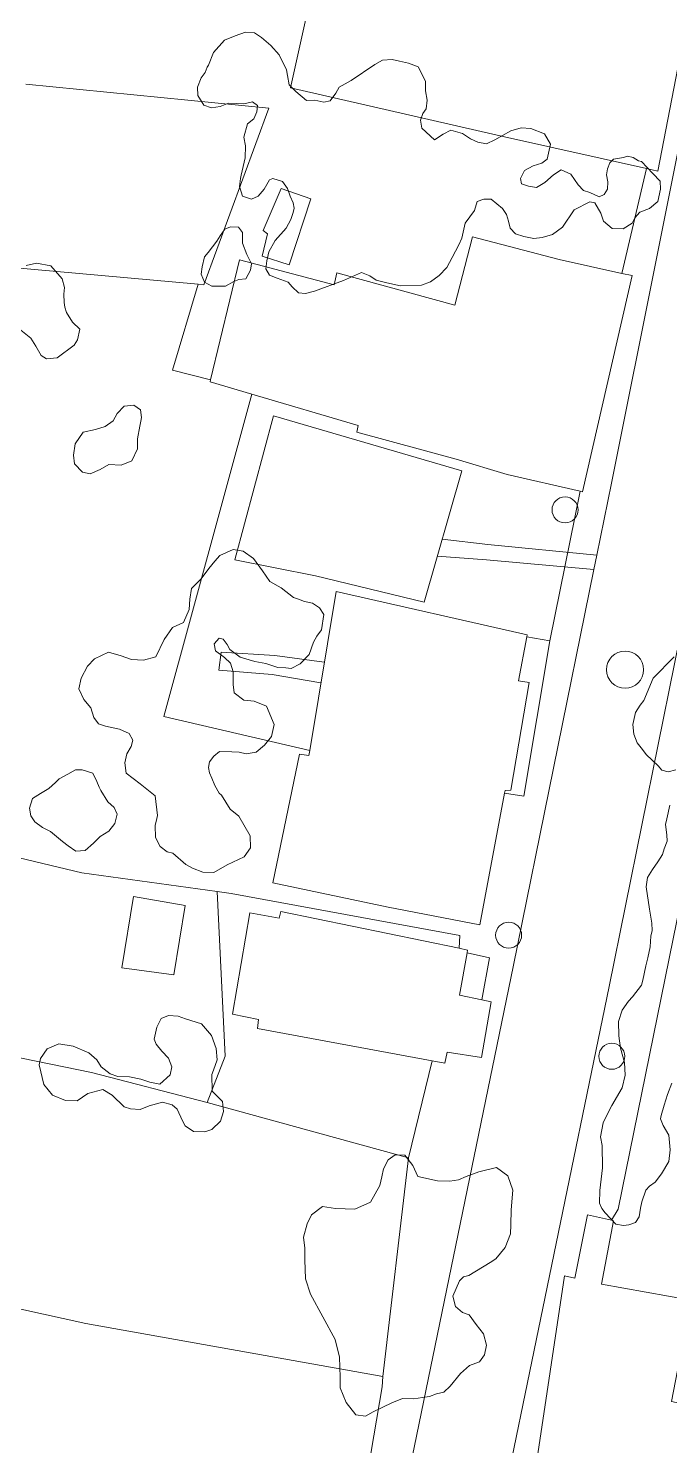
# Model space of a CAD drawing. Header units: metres. Extents: x 4652992 to 4879070, y 2074171 to 2309877.
# Drawn here: x 4654448.3 to 4654486.3, y 2307227.8 to 2307311.9 of the extents above; entities that cross this region are included whole.
import ezdxf

# ---------------------------------------------------------------- set-up
doc = ezdxf.new("R2010")
doc.units = ezdxf.units.M
doc.header["$MEASUREMENT"] = 0
doc.linetypes.add('DGN Style 2', pattern=[66.27138, 39.762828, -26.508552])
doc.layers.get('0').update_dxf_attribs({"color": 4, "lineweight": 0})
for name, color, linetype, lineweight in [('Level 18', 5, 'Continuous', 0), ('Level 30', 5, 'Continuous', 0), ('Level 31', 38, 'Continuous', 0), ('Level 35', 4, 'Continuous', 0), ('Level 36', 1, 'Continuous', 0), ('Level 37', 3, 'Continuous', 0), ('Level 38', 3, 'Continuous', 0), ('Level 40', 1, 'Continuous', 0), ('Level 45', 9, 'Continuous', 0), ('Level 54', 30, 'DGN Style 2', 0), ('Level 61', 4, 'Continuous', 0)]:
    doc.layers.add(name, color=color, linetype=linetype, lineweight=lineweight)

# ---------------------------------------------------------------- blocks, each defined once
blk = doc.blocks.new('POSTE')
at = {"color": 0, "linetype": 'ByBlock', "lineweight": -2}
blk.add_circle((0, 0), 0.770001, dxfattribs=at)
blk = doc.blocks.new('AL')
at = {"color": 0, "linetype": 'ByBlock', "lineweight": -2, "ltscale": 10}
blk.add_circle((0, 0), 1.100002, dxfattribs=at)

msp = doc.modelspace()

# ---------------------------------------------------------------- linework, layer by layer
at = {"layer": 'Level 18', "color": 30}
for points in [[(4654447.181106, 2307106.234023, 1388.358107), (4654453.035022, 2307135.138085, 1386.264698), (4654457.418745, 2307156.240501, 1384.820176), (4654461.339118, 2307177.916714, 1383.519385), (4654466.528999, 2307204.416959, 1381.84234), (4654469.969536, 2307221.892487, 1380.746592), (4654477.03413, 2307256.23189, 1378.603132), (4654481.809552, 2307279.778996, 1377.057192), (4654481.983504, 2307280.636733, 1377.007993), (4654482.848666, 2307284.90276, 1376.819391), (4654488.335814, 2307312.239203, 1375.507242), (4654494.962577, 2307345.276137, 1374.230556), (4654497.914775, 2307359.293294, 1373.709576), (4654498.329158, 2307363.243513, 1373.50258), (4654498.468793, 2307371.045924, 1373.185825), (4654497.785152, 2307378.537099, 1372.926774), (4654497.402146, 2307380.829484, 1372.757568), (4654496.202634, 2307385.720767, 1372.483444), (4654495.114976, 2307388.697124, 1372.310823), (4654492.454009, 2307393.885061, 1371.968931), (4654491.474355, 2307395.807038, 1371.801524), (4654489.152291, 2307398.677326, 1371.590376), (4654488.391191, 2307399.455232, 1371.548028)], [(4654471.960984, 2307201.975223, 1381.832895), (4654472.220317, 2307203.299411, 1381.763837), (4654474.725126, 2307216.022098, 1380.947645), (4654474.989994, 2307217.367439, 1380.887364), (4654475.65553, 2307220.747901, 1380.679424), (4654482.716795, 2307255.071119, 1378.574732), (4654488.5341, 2307283.755641, 1376.928358), (4654489.391335, 2307288.026303, 1376.677474), (4654489.579708, 2307288.964759, 1376.595874), (4654492.333682, 2307302.684792, 1375.7893)]]:
    msp.add_polyline3d(points, dxfattribs=at)
at = {"layer": 'Level 30', "color": 1}
for points in [[(4654492.224698, 2307337.622539, 1378.151384), (4654485.610693, 2307303.395387, 1378.151384), (4654484.923021, 2307303.549317, 1378.242186), (4654476.52267, 2307305.42967, 1379.351384), (4654463.849735, 2307308.339273, 1378.251384), (4654465.688277, 2307316.724082, 1378.251384), (4654477.992319, 2307314.060441, 1379.751384), (4654480.851965, 2307327.937311, 1379.751384), (4654469.856422, 2307330.097729, 1377.851384), (4654470.380422, 2307332.753166, 1377.851384), (4654481.389526, 2307330.651614, 1379.751384), (4654483.248119, 2307339.43148, 1379.751384), (4654492.143846, 2307337.638832, 1378.165795), (4654492.224698, 2307337.622539, 1378.151384)], [(4654448.152842, 2307308.557505, 1377.8514), (4654462.563997, 2307307.140674, 1378.5514), (4654458.699996, 2307296.669225, 1377.5514), (4654458.367698, 2307296.698856, 1377.5514), (4654447.127417, 2307297.701135, 1377.5514)], [(4654484.075749, 2307297.205475, 1379.2514), (4654481.148876, 2307284.393742, 1379.2514), (4654481.00119, 2307284.427699, 1379.300946), (4654476.677686, 2307285.421773, 1380.7514), (4654473.651878, 2307286.326389, 1378.7514), (4654467.765113, 2307287.930497, 1378.7514), (4654467.852018, 2307288.319409, 1378.9514), (4654461.559655, 2307290.177385, 1377.517771), (4654459.073788, 2307290.911399, 1376.9514), (4654459.101748, 2307291.027515, 1376.9514), (4654460.815137, 2307298.143038, 1376.9514), (4654466.437359, 2307296.657271, 1378.0514), (4654466.590566, 2307297.375744, 1378.7514), (4654473.570375, 2307295.462615, 1378.7514), (4654474.629213, 2307299.498275, 1378.7514), (4654479.757563, 2307298.163666, 1380.5514), (4654483.464592, 2307297.341089, 1379.435391), (4654484.075749, 2307297.205475, 1379.2514)], [(4654473.994983, 2307285.643396, 1378.651384), (4654471.751561, 2307277.852524, 1378.651384), (4654465.322136, 2307279.404347, 1379.451384), (4654460.541063, 2307280.363653, 1378.951384), (4654462.824214, 2307288.89737, 1378.951384), (4654473.994983, 2307285.643396, 1378.651384)], [(4654477.979674, 2307273.078958, 1380.151384), (4654476.899608, 2307266.706739, 1380.151384), (4654476.551572, 2307266.690741, 1380.151384), (4654476.521332, 2307266.530055, 1380.151384), (4654475.051675, 2307258.720747, 1380.151384), (4654469.625441, 2307259.767094, 1381.251384), (4654462.801577, 2307261.205375, 1380.051384), (4654464.383606, 2307268.845697, 1380.051384), (4654464.927047, 2307268.755224, 1380.351384), (4654464.976631, 2307269.05475, 1380.351384), (4654466.538073, 2307278.486984, 1380.351384), (4654477.862142, 2307275.915119, 1380.351384), (4654477.840716, 2307275.801884, 1380.351384), (4654477.344434, 2307273.179083, 1380.351384), (4654477.979674, 2307273.078958, 1380.151384)], [(4654463.268226, 2307259.514838, 1384.1514), (4654473.823674, 2307257.327766, 1384.1514), (4654474.328987, 2307257.223066, 1384.1514), (4654474.300542, 2307257.062246, 1384.157426), (4654473.856995, 2307254.554499, 1384.2514), (4654475.168968, 2307254.267216, 1382.077353), (4654475.727754, 2307254.144859, 1381.1514), (4654475.150342, 2307250.86282, 1381.1514), (4654473.126432, 2307251.173044, 1383.9514), (4654472.980388, 2307250.51976, 1383.9514), (4654472.234068, 2307250.657565, 1383.9514), (4654461.893654, 2307252.566884, 1383.9514), (4654461.952205, 2307253.115691, 1380.7514), (4654460.395765, 2307253.433055, 1380.7514), (4654461.424042, 2307259.435315, 1380.7514), (4654463.165995, 2307259.10755, 1380.7514), (4654463.268226, 2307259.514838, 1384.1514)], [(4654478.368851, 2307226.561621, 1383.0514), (4654480.066042, 2307237.917026, 1383.0514), (4654480.683011, 2307237.778892, 1383.0514), (4654481.438166, 2307241.521054, 1382.7514), (4654482.856062, 2307241.203533, 1382.7514), (4654482.981185, 2307241.175513, 1382.7514)], [(4654482.981185, 2307241.175513, 1382.7514), (4654482.261519, 2307237.426061, 1383.5514), (4654487.554215, 2307236.471429, 1382.268719), (4654488.038306, 2307236.384115, 1382.1514), (4654487.681095, 2307234.062355, 1382.1514), (4654487.127862, 2307234.135543, 1382.4514), (4654486.405021, 2307230.469242, 1382.4514), (4654493.239776, 2307229.004385, 1382.4514), (4654492.736097, 2307225.654861, 1383.5514)]]:
    msp.add_polyline3d(points, dxfattribs=at)
at = {"layer": 'Level 31', "elevation": 1379.351384, "flags": 128}
msp.add_lwpolyline([(4654457.60328, 2307259.86229), (4654456.929106, 2307255.76309), (4654453.844903, 2307256.177643), (4654454.548413, 2307260.408639), (4654457.60328, 2307259.86229)], dxfattribs=at)
at = {"layer": 'Level 31'}
msp.add_polyline3d([(4654465.053529, 2307301.755076, 1377.351384), (4654463.765328, 2307297.849268, 1377.351384), (4654462.154033, 2307298.362562, 1376.751384), (4654462.482285, 2307299.676752, 1376.751384), (4654462.214765, 2307299.875627, 1376.751384), (4654463.292971, 2307302.374674, 1376.751384), (4654465.053529, 2307301.755076, 1377.351384)], dxfattribs=at)
at = {"layer": 'Level 35', "flags": 128}
for points, elevation in [([(4654476.521332, 2307266.530055), (4654477.655457, 2307266.344971), (4654479.203374, 2307275.562124), (4654477.840716, 2307275.801884)], 1379.3514), ([(4654475.168968, 2307254.267216), (4654475.629807, 2307256.764346), (4654474.300542, 2307257.062246)], 1379.9514)]:
    msp.add_lwpolyline(points, dxfattribs=dict(at, elevation=elevation))
at = {"layer": 'Level 36'}
msp.add_polyline3d([(4654473.823674, 2307257.327766, 1379.934537), (4654473.882516, 2307258.096904, 1379.851384), (4654460.323161, 2307260.576324, 1379.851384), (4654459.497976, 2307260.690258, 1379.767497), (4654451.47003, 2307261.798689, 1378.951384)], dxfattribs=at)
at = {"layer": 'Level 37'}
for p, q in [((4654483.464592, 2307297.341089, 1378.151384), (4654484.923021, 2307303.549317, 1378.151384)), ((4654479.203374, 2307275.562124, 1378.4514), (4654481.00119, 2307284.427699, 1378.4514))]:
    msp.add_line(p, q, dxfattribs=at)
at = {"layer": 'Level 37', "elevation": 1376.7514, "flags": 128}
msp.add_lwpolyline([(4654459.101748, 2307291.027515), (4654456.859394, 2307291.600651), (4654458.367698, 2307296.698856)], dxfattribs=at)
at = {"layer": 'Level 37', "extrusion": (-0.0122614631598442, 0.0829372064547212, 0.9964793406321412), "elevation": 135662.367695, "flags": 128}
msp.add_lwpolyline([(-4941857.792143, -1595986.809615), (-4941849.53928, -1595990.069954), (-4941857.501107, -1596008.280457)], dxfattribs=at)
at = {"layer": 'Level 37', "extrusion": (-0.1150957798302779, 0.051464324818281, 0.9920203550009741), "elevation": -415598.103135, "flags": 128}
msp.add_lwpolyline([(-4006195.332085, 3280979.539696), (-4006207.233876, 3280976.400742), (-4006210.775631, 3280995.402915)], dxfattribs=at)
at = {"layer": 'Level 37', "extrusion": (-0.0889298040950143, 0.0347838547066572, 0.9954303458280588), "elevation": -332291.288264, "flags": 128}
msp.add_lwpolyline([(-3844186.931082, 3478389.442396), (-3844189.883995, 3478389.442396), (-3844198.79428, 3478385.422099)], dxfattribs=at)
at = {"layer": 'Level 37', "extrusion": (0.0615941839452091, 0.7284098706391285, 0.6823673621002193), "elevation": 1968242.27642, "flags": 128}
msp.add_lwpolyline([(-4443512.222837, -1835382.057906), (-4443494.412603, -1835384.453633), (-4443471.116375, -1835389.002085)], dxfattribs=at)
at = {"layer": 'Level 37'}
for points in [[(4654557.79396, 2307201.96169, 1383.9514), (4654549.209185, 2307202.141378, 1385.9514), (4654543.66248, 2307203.104849, 1385.9514), (4654536.089701, 2307204.39043, 1385.9514), (4654529.09209, 2307205.578369, 1385.9514), (4654525.924459, 2307205.954724, 1385.9514), (4654515.433223, 2307207.201218, 1385.9514), (4654512.318264, 2307207.597769, 1385.2514), (4654513.442109, 2307209.935131, 1385.2514), (4654516.806236, 2307217.012095, 1384.351384), (4654519.764121, 2307223.201218, 1384.351384), (4654520.971111, 2307228.016976, 1384.351384), (4654527.531182, 2307256.177349, 1382.11), (4654501.953097, 2307262.037494, 1380.92), (4654499.252309, 2307262.512335, 1380.92), (4654487.886885, 2307264.682629, 1380.5), (4654483.243996, 2307241.870446, 1381.9), (4654482.856062, 2307241.203533, 1381.9)], [(4654417.831984, 2307189.678014, 1381.5402), (4654445.017664, 2307187.279768, 1383.6514), (4654460.027697, 2307185.895572, 1385.7514), (4654466.759073, 2307216.565188, 1383.2514), (4654469.264392, 2307231.336528, 1382.7514), (4654469.320089, 2307231.949362, 1382.7027), (4654470.834188, 2307244.913674, 1381.2514), (4654458.9036, 2307248.184356, 1380.8968), (4654452.044439, 2307249.958972, 1380.4514), (4654440.358672, 2307252.347605, 1377.7514), (4654430.80016, 2307254.123972, 1376.9514), (4654428.759067, 2307240.134585, 1377.6264), (4654426.567025, 2307225.110611, 1378.3514)]]:
    msp.add_polyline3d(points, dxfattribs=at)
at = {"layer": 'Level 38'}
msp.add_line((4654470.834188, 2307244.913674, 1381.2514), (4654472.234068, 2307250.657565, 1381.135774), dxfattribs=at)
at = {"layer": 'Level 40', "color": 3, "flags": 128}
for points, elevation in [([(4654461.245453, 2307298.464873), (4654461.520747, 2307297.916278), (4654461.47812, 2307297.527588), (4654461.187374, 2307297.017612), (4654460.780293, 2307296.976271), (4654460.490078, 2307296.864435), (4654459.98442, 2307296.579721), (4654459.189066, 2307296.58131), (4654458.754258, 2307296.811699), (4654458.553716, 2307297.29925), (4654458.605748, 2307297.73009), (4654458.737528, 2307298.320036), (4654458.971803, 2307298.577196), (4654459.478004, 2307299.260076), (4654459.679597, 2307299.568831), (4654459.942111, 2307299.952411), (4654460.283846, 2307300.09693), (4654460.765719, 2307300.077213), (4654461.003901, 2307299.758199), (4654460.993955, 2307299.317901), (4654460.998395, 2307299.139892), (4654461.245453, 2307298.464873)], 1379), ([(4654448.178146, 2307297.809383), (4654448.783009, 2307297.939562), (4654449.635966, 2307297.792377), (4654450.305323, 2307297.02146), (4654450.454675, 2307296.500298), (4654450.412006, 2307296.110913), (4654450.434832, 2307295.618168), (4654450.462619, 2307295.345957), (4654450.565327, 2307295.012599), (4654450.925542, 2307294.444122)], 1377.7), ([(4654450.925542, 2307294.444122), (4654451.365632, 2307294.035033), (4654451.224227, 2307293.401871), (4654451.022293, 2307293.092587), (4654450.013613, 2307292.343825), (4654449.376047, 2307292.265305), (4654449.066932, 2307292.46767), (4654448.748875, 2307293.026662), (4654448.454136, 2307293.491772), (4654447.854733, 2307293.980951)], 1377.7), ([(4654454.780551, 2307287.522601), (4654454.784496, 2307286.946001), (4654454.446407, 2307286.224737), (4654453.813887, 2307285.968111), (4654453.069338, 2307286.002332), (4654452.563212, 2307285.717337), (4654451.972811, 2307285.451251), (4654451.509313, 2307285.555255), (4654451.046306, 2307286.057722), (4654450.981365, 2307286.559444), (4654451.089931, 2307287.24367), (4654451.554436, 2307287.936599), (4654452.294563, 2307288.080512), (4654452.866136, 2307288.262248), (4654453.339555, 2307288.598872), (4654453.569579, 2307289.03441), (4654453.977565, 2307289.474294), (4654454.563005, 2307289.520047), (4654454.946674, 2307289.256784), (4654455.021012, 2307288.797228), (4654454.973913, 2307288.586365), (4654454.907973, 2307288.291157), (4654454.780551, 2307287.522601)], 1378.3), ([(4654453.023164, 2307266.014225), (4654453.387548, 2307265.667212), (4654453.564782, 2307265.273709), (4654453.442482, 2307264.726242), (4654453.077096, 2307264.277484), (4654452.562195, 2307263.950679), (4654452.164133, 2307263.553465), (4654451.672497, 2307263.133001), (4654451.129865, 2307263.077731), (4654450.671891, 2307263.401476), (4654450.330757, 2307263.654817), (4654449.625205, 2307264.255167), (4654449.148394, 2307264.494701), (4654448.690389, 2307264.818467), (4654448.461626, 2307265.179304), (4654448.387344, 2307265.63819), (4654448.561126, 2307266.218376), (4654449.024574, 2307266.512514), (4654449.530107, 2307266.797217), (4654449.918785, 2307267.152336), (4654450.143574, 2307267.367295), (4654450.649103, 2307267.651995), (4654451.103135, 2307267.904012), (4654451.500721, 2307267.903332), (4654452.122589, 2307267.719701), (4654452.365189, 2307267.223076), (4654452.509756, 2307266.881103), (4654452.598378, 2307266.684344), (4654453.023164, 2307266.014225)], 1379.1)]:
    msp.add_lwpolyline(points, dxfattribs=dict(at, elevation=elevation))
at = {"layer": 'Level 40', "color": 3}
for points in [[(4654485.308233, 2307303.267071, 1378.8), (4654485.737869, 2307302.816462, 1378.8), (4654485.760487, 2307302.324536, 1378.8), (4654485.600327, 2307301.608135, 1378.8), (4654485.108525, 2307301.187539, 1378.8), (4654484.528154, 2307300.963871, 1378.8), (4654484.232947, 2307300.631876, 1378.8), (4654484.073413, 2307300.313659, 1378.8), (4654483.558364, 2307299.986796, 1378.8), (4654482.898831, 2307300.00219, 1378.8), (4654482.375578, 2307300.429544, 1378.8), (4654482.217266, 2307300.907692, 1378.8), (4654481.86736, 2307301.517407, 1378.8), (4654481.572752, 2307301.583596, 1378.8), (4654480.64898, 2307301.113294, 1379.5), (4654479.947143, 2307300.079229, 1380.4), (4654479.362944, 2307299.63631, 1380.4), (4654478.751141, 2307299.464584, 1380.4), (4654478.251533, 2307299.40015, 1380.4), (4654477.663515, 2307299.53224, 1380.4), (4654477.168892, 2307299.687515, 1380.4), (4654476.847267, 2307300.024765, 1380.4), (4654476.763852, 2307300.441007, 1380.4), (4654476.629033, 2307300.824634, 1380.4), (4654476.400807, 2307301.18508, 1380.4), (4654475.729332, 2307301.733444, 1380.4), (4654475.290488, 2307301.743695, 1380.4), (4654474.907453, 2307301.608901, 1380.4), (4654474.743259, 2307301.071594, 1380.4), (4654474.184049, 2307300.312743, 1380.1), (4654473.986594, 2307299.429209, 1380.1), (4654473.808526, 2307299.02736, 1380.1), (4654473.419773, 2307298.275176, 1380.1), (4654473.110652, 2307297.681848, 1380.1), (4654472.652249, 2307297.210416, 1380.1), (4654472.128606, 2307296.842003, 1380.1), (4654471.600546, 2307296.651313, 1380.1), (4654470.353178, 2307296.608405, 1380.2), (4654469.554822, 2307296.787699, 1380.2), (4654468.92453, 2307296.929249, 1380.2), (4654468.541929, 2307297.191889, 1380.2), (4654468.056483, 2307297.38927, 1380.2), (4654466.981619, 2307296.923788, 1380.2), (4654465.255928, 2307296.291694, 1379.9), (4654464.737073, 2307296.143026, 1379.9), (4654464.307268, 2307296.195344, 1379.9), (4654463.943278, 2307296.542265, 1379.9), (4654463.696005, 2307296.818782, 1379.9), (4654463.042145, 2307297.05401, 1379.9), (4654462.598486, 2307297.242037, 1379.9), (4654462.370006, 2307297.602738, 1379.9), (4654462.431391, 2307298.075144, 1379.9), (4654462.553624, 2307298.622287, 1379.9), (4654462.923684, 2307299.290577, 1379.9), (4654463.574212, 2307300.028479, 1379.9), (4654463.864621, 2307300.537861, 1379.9), (4654464.000694, 2307300.949308, 1379.9), (4654464.057113, 2307301.201843, 1379.9), (4654463.996807, 2307301.5248, 1379.9), (4654463.819775, 2307301.91818, 1379.9), (4654463.661479, 2307302.363229, 1379.2), (4654463.364539, 2307302.796982, 1378.8), (4654462.784488, 2307302.971547, 1378.8), (4654462.587818, 2307302.882925, 1378.8), (4654462.287566, 2307302.330635, 1378.8), (4654461.931353, 2307301.923716, 1378.8), (4654461.53801, 2307301.746469, 1378.8), (4654461.000048, 2307301.91157, 1378.8), (4654460.818295, 2307302.483599, 1378.8), (4654460.879766, 2307302.956732, 1378.8), (4654460.926847, 2307303.167495, 1378.8), (4654461.154873, 2307304.194058, 1379), (4654461.179208, 2307304.896707, 1379), (4654461.072279, 2307305.407564, 1379), (4654461.293243, 2307306.198829, 1379), (4654461.672646, 2307306.511916, 1379), (4654461.850982, 2307306.914436, 1379), (4654461.893614, 2307307.303189, 1379), (4654461.585083, 2307307.50529, 1379), (4654461.074504, 2307307.384516, 1378.5), (4654460.158232, 2307307.428462, 1377.8), (4654459.670585, 2307307.227719, 1377.8), (4654459.169055, 2307307.163081, 1377.8), (4654458.714663, 2307307.3095, 1377.8), (4654458.35455, 2307307.878041, 1377.8), (4654458.331763, 2307308.370797, 1377.8), (4654458.548096, 2307308.942824, 1377.8), (4654458.792191, 2307309.242628, 1377.8), (4654458.909786, 2307309.570856, 1377.8), (4654458.980239, 2307309.688021, 1377.8), (4654459.276284, 2307310.429396, 1378.9), (4654459.9242, 2307311.16381, 1379.8), (4654460.555564, 2307311.419875, 1379.8), (4654461.177517, 2307311.633836, 1379.8), (4654461.700983, 2307311.604627, 1379.8), (4654462.125959, 2307311.332255, 1379.8), (4654462.681522, 2307310.853674, 1379.8), (4654463.176212, 2307310.300351, 1379.8), (4654463.599526, 2307309.398423, 1379), (4654463.659909, 2307309.075032, 1379), (4654463.757408, 2307308.522005, 1379), (4654464.154551, 2307308.122951, 1379), (4654464.785422, 2307307.582867, 1379), (4654465.276698, 2307307.605255, 1379), (4654465.823911, 2307307.482298, 1379), (4654466.198314, 2307307.575202, 1379), (4654466.521761, 2307308.03362, 1379), (4654466.732777, 2307308.384528, 1379), (4654467.435821, 2307308.78515, 1379.4), (4654468.83521, 2307309.722658, 1379.6), (4654469.289, 2307309.974468, 1379.6), (4654469.873381, 2307310.020031, 1379.6), (4654470.29395, 2307309.925513, 1379.6), (4654470.840683, 2307309.80264, 1379.6), (4654471.410647, 2307309.586101, 1379.6), (4654471.839465, 2307308.737946, 1379.6), (4654471.843311, 2307308.162196, 1379.6), (4654471.940675, 2307307.609659, 1379.6), (4654471.869821, 2307307.094929, 1379.6), (4654471.677796, 2307306.828533, 1379.6), (4654471.541654, 2307306.416919, 1379.6), (4654471.622277, 2307305.943153, 1379.1), (4654472.362129, 2307305.261377, 1378.7), (4654472.877353, 2307305.588324, 1378.7), (4654473.331633, 2307305.840421, 1378.7), (4654474.037938, 2307305.637446, 1378.7), (4654474.496046, 2307305.313157, 1378.7), (4654474.940308, 2307305.124794, 1378.7), (4654475.445506, 2307305.01128, 1378.7), (4654475.941865, 2307305.253911, 1378.7), (4654476.396122, 2307305.506, 1378.7), (4654476.901896, 2307305.790781, 1378.7), (4654477.51512, 2307305.962875, 1378.7), (4654478.081233, 2307305.924203, 1378.7), (4654478.894909, 2307305.608554, 1378.7), (4654479.244912, 2307304.99868, 1378.7), (4654479.047065, 2307304.113502, 1378.7), (4654478.728542, 2307303.875196, 1378.7), (4654478.208957, 2307303.726332, 1378.7), (4654477.703202, 2307303.441555, 1378.7), (4654477.463861, 2307302.964117, 1378.7), (4654477.524206, 2307302.640688, 1378.7), (4654477.93575, 2307302.503959, 1378.7), (4654478.408227, 2307302.442076, 1378.7), (4654478.913971, 2307302.72685, 1378.7), (4654479.415303, 2307303.189682, 1378.7), (4654479.878949, 2307303.483912, 1378.7), (4654480.440008, 2307303.22505, 1378.7), (4654480.874171, 2307302.596306, 1378.7), (4654481.196482, 2307302.258295, 1378.7), (4654481.565896, 2307302.131032, 1378.7), (4654482.126925, 2307301.872189, 1378.7), (4654482.426585, 2307302.026188, 1378.7), (4654482.628234, 2307302.335003, 1378.7), (4654482.638268, 2307302.775402, 1378.7), (4654482.554696, 2307303.192571, 1378.7), (4654482.630071, 2307303.529763, 1378.7), (4654482.756961, 2307303.899648, 1378.7), (4654482.981861, 2307304.114711, 1378.7), (4654483.576166, 2307304.202501, 1378.7), (4654483.81489, 2307304.281658, 1378.7), (4654484.15162, 2307304.205993, 1378.7), (4654484.46008, 2307304.003882, 1378.7), (4654484.628443, 2307303.96605, 1378.7), (4654485.308233, 2307303.267071, 1378.8)], [(4654460.265487, 2307265.580132, 1381.5), (4654460.787041, 2307265.15465, 1381.5), (4654461.452107, 2307263.991735, 1381.5), (4654461.469802, 2307263.282508, 1381.5), (4654461.086836, 2307262.751252, 1381.5), (4654460.097917, 2307262.267655, 1381.5), (4654459.295518, 2307261.830403, 1381.5), (4654458.638225, 2307261.845484, 1381.5), (4654458.027817, 2307262.070448, 1381.5), (4654457.636504, 2307262.290388, 1381.5), (4654456.871393, 2307262.96533, 1380.8), (4654456.535514, 2307263.040611, 1380.8), (4654456.120611, 2307263.354208, 1380.8), (4654455.845997, 2307263.901092, 1380.8), (4654455.828247, 2307264.611019, 1380.8), (4654455.922119, 2307265.0312, 1380.8), (4654455.959668, 2307265.199273, 1380.8), (4654455.825466, 2307266.360521, 1380.5), (4654454.929308, 2307267.075251, 1380.2), (4654454.104317, 2307267.720762, 1380), (4654454.01631, 2307268.314725, 1380), (4654454.138472, 2307268.861577, 1380), (4654454.409975, 2307269.286605, 1380), (4654454.49455, 2307269.665199, 1380), (4654454.277262, 2307270.062298, 1379.6), (4654453.719605, 2307270.309911, 1378.8), (4654452.87758, 2307270.498702, 1378.8), (4654452.465973, 2307270.635233, 1378.8), (4654452.195036, 2307271.005689, 1378.8), (4654452.013257, 2307271.577383, 1378.8), (4654451.592723, 2307272.069883, 1378.8), (4654451.294037, 2307272.712052, 1378.8), (4654451.435211, 2307273.34409, 1378.8), (4654451.815144, 2307274.055334, 1378.8), (4654452.222814, 2307274.494878, 1378.8), (4654453.060931, 2307274.882135, 1378.8), (4654453.80937, 2307274.67004, 1378.8), (4654454.422076, 2307274.444139, 1378.8), (4654455.123937, 2307274.419477, 1378.8), (4654455.865065, 2307274.614677, 1380), (4654456.349721, 2307275.636898, 1381), (4654456.854402, 2307276.353686, 1381.9), (4654457.49323, 2307276.651075, 1381.9), (4654457.839073, 2307277.410791, 1381.9), (4654457.886468, 2307278.017119, 1381.9), (4654457.985168, 2307278.656012, 1381.9), (4654458.554465, 2307279.23341, 1381.9), (4654458.997975, 2307279.839027, 1381.9), (4654459.362056, 2307280.286186, 1381.9), (4654459.65608, 2307280.616851, 1381.9), (4654460.439441, 2307280.96994, 1381.9), (4654461.035802, 2307280.880208, 1381.9), (4654461.640998, 2307280.435938, 1381.9), (4654462.180548, 2307279.697921, 1381.9), (4654462.613063, 2307279.072068, 1381.9), (4654463.294556, 2307278.68991, 1380.8), (4654464.021544, 2307278.130523, 1380), (4654464.30634, 2307278.022457, 1380), (4654464.675188, 2307277.895535, 1380), (4654465.137486, 2307277.791826, 1380), (4654465.562179, 2307277.51985, 1380), (4654465.823187, 2307277.107896, 1380), (4654465.667811, 2307276.21508, 1380), (4654465.405707, 2307275.83213, 1380), (4654465.19503, 2307275.48182, 1380), (4654464.941781, 2307274.743497, 1380), (4654464.422552, 2307274.197356, 1380), (4654463.875666, 2307273.922456, 1380), (4654463.572079, 2307273.946372, 1380), (4654463.090983, 2307273.965927, 1380), (4654462.379361, 2307274.206898, 1380.9), (4654461.726868, 2307274.324846, 1382), (4654460.852682, 2307274.589364, 1382.6), (4654460.248063, 2307275.033146, 1382.6), (4654460.094828, 2307275.331666, 1382.6), (4654459.857816, 2307275.648979, 1382.6), (4654459.606489, 2307275.70535, 1382.6), (4654459.312749, 2307275.375004, 1382.6), (4654459.396, 2307274.960104, 1382.6), (4654459.926225, 2307274.577032, 1382.6), (4654460.288895, 2307274.231545, 1382.6), (4654460.437179, 2307273.714024, 1382.6), (4654460.44549, 2307272.963762, 1382.6), (4654460.51, 2307272.465043, 1382.6), (4654461.072715, 2307272.030692, 1382.6), (4654461.689301, 2307271.974745, 1381.8), (4654462.415878, 2307271.679602, 1381.8), (4654462.880426, 2307270.60595, 1381.8), (4654462.721021, 2307269.892567, 1381.8), (4654462.296259, 2307269.370888, 1381.8), (4654461.806396, 2307268.951937, 1381.8), (4654461.214455, 2307268.864333, 1381.8), (4654460.795174, 2307268.958342, 1381.8), (4654460.365753, 2307268.971679, 1381.3), (4654459.62896, 2307268.999805, 1380.9), (4654459.301989, 2307268.720168, 1380.9), (4654459.049589, 2307268.379692, 1380.9), (4654458.974494, 2307268.043584, 1380.9), (4654459.034723, 2307267.721256, 1380.9), (4654459.188296, 2307267.42212, 1380.9), (4654459.355686, 2307266.987538, 1380.9), (4654459.60703, 2307266.53414, 1380.9), (4654459.756168, 2307266.412473, 1380.9), (4654460.265487, 2307265.580132, 1381.5)], [(4654486.671695, 2307267.912491, 1381.7), (4654486.218624, 2307267.799909, 1381.7), (4654485.845116, 2307267.883677, 1381.7), (4654485.619082, 2307268.148566, 1381.7), (4654484.905813, 2307268.820286, 1382.6), (4654484.68763, 2307269.118827, 1382.6), (4654484.38288, 2307269.508102, 1382.6), (4654484.176331, 2307270.017992, 1382.6), (4654484.128226, 2307270.599326, 1382.6), (4654484.287672, 2307271.31241, 1382.6), (4654484.563557, 2307271.749761, 1382.6), (4654484.767562, 2307272.024938, 1382.6), (4654485.335539, 2307273.344141, 1382.1), (4654486.565263, 2307274.61248, 1381.7)], [(4654486.430759, 2307249.329179, 1383.1), (4654486.183794, 2307248.652388, 1382.9), (4654485.971824, 2307248.022912, 1382.9), (4654485.801339, 2307247.419776, 1382.9), (4654485.75581, 2307247.216201, 1382.9), (4654485.917194, 2307246.823759, 1382.9), (4654486.251592, 2307246.25005, 1382.9), (4654486.340631, 2307245.375033, 1382.9), (4654486.256656, 2307244.681293, 1382.9), (4654485.810976, 2307243.961696, 1382.9), (4654485.452308, 2307243.472001, 1382.9), (4654485.112862, 2307243.227388, 1382.9), (4654484.882686, 2307242.993928, 1382.9), (4654484.655554, 2307242.296644, 1382.9), (4654484.572089, 2307241.92345, 1382.9), (4654484.492169, 2307241.406962, 1382.9), (4654484.273128, 2307241.064135, 1382.9), (4654483.888656, 2307240.936481, 1382.9), (4654483.56084, 2307240.903015, 1382.9), (4654483.112615, 2307240.967763, 1382.9), (4654482.480719, 2307241.64366, 1382.9), (4654482.288969, 2307241.90036, 1382.9), (4654482.146289, 2307242.217326, 1382.9), (4654482.170036, 2307242.960175, 1382.9), (4654482.330357, 2307244.313749, 1382.9), (4654482.30602, 2307245.637457, 1382.9), (4654482.208861, 2307246.158029, 1382.9), (4654482.357066, 2307246.979942, 1382.9), (4654482.493151, 2307247.270128, 1382.9), (4654482.871056, 2307248.004966, 1382.9), (4654483.499365, 2307249.059855, 1382.2), (4654483.666456, 2307249.807029, 1382.2), (4654483.622377, 2307250.565859, 1382.2), (4654483.382316, 2307251.404278, 1382.2), (4654483.296709, 2307252.136773, 1382.2), (4654483.275413, 2307252.997533, 1382.2), (4654483.495179, 2307253.66162, 1382.2), (4654483.861812, 2307254.185797, 1382.2), (4654484.099822, 2307254.453463, 1382.2), (4654484.63937, 2307255.13406, 1381.6), (4654484.707784, 2307255.439989, 1381.6), (4654484.897826, 2307256.289799, 1381.6), (4654485.00425, 2307256.765697, 1381.6), (4654485.148684, 2307257.411563, 1381.6), (4654485.183646, 2307258.046276, 1381.6), (4654485.259665, 2307258.386212, 1381.6), (4654485.249016, 2307258.816972, 1381.6), (4654485.111792, 2307259.638935, 1382.3), (4654484.910237, 2307260.968101, 1382.3), (4654484.997831, 2307261.519133, 1382.3), (4654485.281395, 2307261.990565, 1382.3), (4654485.598886, 2307262.454393, 1382.3), (4654485.874856, 2307262.891863, 1382.3), (4654485.984737, 2307263.223904, 1382.3), (4654486.158927, 2307263.684198, 1382.3), (4654486.1331, 2307264.046672, 1382.3), (4654486.058659, 2307264.669729, 1382.3), (4654486.134615, 2307265.009386, 1382.3), (4654486.309854, 2307265.816045, 1381.7)], [(4654458.574543, 2307252.855175, 1381.1), (4654459.165921, 2307252.149483, 1381.1), (4654459.435407, 2307251.383631, 1381.1), (4654459.504467, 2307250.706779, 1381.1), (4654459.2798, 2307250.095725, 1381.1), (4654459.181542, 2307249.853184, 1381.1), (4654459.208673, 2307248.863763, 1381.9), (4654459.636683, 2307248.415553, 1381.9), (4654459.818142, 2307248.242782, 1381.9), (4654459.863955, 2307247.659959, 1381.9), (4654459.690818, 2307247.082134, 1381.9), (4654459.18236, 2307246.579405, 1381.9), (4654458.758256, 2307246.454166, 1381.9), (4654458.101395, 2307246.469132, 1381.9), (4654457.60334, 2307246.800879, 1381.9), (4654457.449988, 2307247.09948, 1381.9), (4654457.136122, 2307247.798102, 1381.1), (4654456.837953, 2307248.041239, 1381.1), (4654456.259858, 2307248.214794, 1381.1), (4654455.462043, 2307247.996643, 1381.1), (4654454.925385, 2307247.764095, 1381.1), (4654454.361085, 2307247.802282, 1381.1), (4654453.992784, 2307247.928851, 1381.1), (4654453.266054, 2307248.620702, 1381.1), (4654452.725434, 2307248.962236, 1381.1), (4654451.834247, 2307248.720885, 1381.1), (4654451.208681, 2307248.287766, 1381.1), (4654450.509048, 2307248.31216, 1381.1), (4654449.739783, 2307248.616707, 1381.1), (4654449.222809, 2307249.261607, 1381.1), (4654448.953686, 2307250.42425, 1381.1), (4654449.038114, 2307250.802202, 1381.1), (4654449.430653, 2307251.375725, 1381.1), (4654450.112049, 2307251.664072, 1381.1), (4654450.960824, 2307251.518063, 1381.1), (4654451.88858, 2307251.133887, 1381.1), (4654452.368492, 2307250.717737, 1381.1), (4654452.629178, 2307250.306598, 1381.1), (4654453.151043, 2307249.881062, 1381.1), (4654453.603291, 2307249.735683, 1381.1), (4654454.302888, 2307249.711279, 1381.1), (4654454.974329, 2307249.560901, 1381.1), (4654455.510485, 2307249.396729, 1381.1), (4654456.097979, 2307249.265152, 1381.1), (4654456.709693, 2307249.833622, 1381.1), (4654456.812899, 2307250.295523, 1381.1), (4654456.622362, 2307250.82322, 1381.1), (4654456.226436, 2307251.220555, 1381.1), (4654455.881851, 2307251.650489, 1381.1), (4654455.770286, 2307251.940043, 1381.1), (4654455.929787, 2307252.653922, 1381.1), (4654456.177655, 2307253.171633, 1381.1), (4654456.611634, 2307253.338987, 1381.1), (4654457.175937, 2307253.300765, 1381.1), (4654457.628157, 2307253.155367, 1381.1), (4654458.574543, 2307252.855175, 1381.1)], [(4654470.482705, 2307230.631073, 1387.209417), (4654469.836544, 2307230.381778, 1387.209417), (4654468.731642, 2307229.841239, 1387.209417), (4654468.283388, 2307229.596888, 1387.209417), (4654467.710587, 2307229.675821, 1387.209417), (4654467.133466, 2307230.395802, 1387.209417), (4654466.785708, 2307231.261426, 1387.209417), (4654466.781394, 2307231.902494, 1387.209417), (4654466.7518, 2307233.090864, 1387.209417), (4654466.492822, 2307234.133636, 1387.209417), (4654465.023198, 2307236.825758, 1388.909417), (4654464.73339, 2307237.725905, 1388.909417), (4654464.693379, 2307238.864964, 1388.909417), (4654464.699521, 2307239.551489, 1388.909417), (4654464.601679, 2307240.212167, 1388.909417), (4654464.82625, 2307240.997218, 1388.909417), (4654465.092051, 2307241.527356, 1388.909417), (4654465.742413, 2307242.02053, 1388.909417), (4654466.501061, 2307241.899801, 1388.909417), (4654467.653897, 2307241.854662, 1387.909417), (4654468.584206, 2307242.280392, 1386.509417), (4654469.138568, 2307243.265859, 1385.409417), (4654469.254168, 2307243.782999, 1385.409417), (4654469.359261, 2307244.25313, 1385.409417), (4654469.626302, 2307244.785729, 1385.409417), (4654470.039213, 2307245.088194, 1385.409417), (4654470.623944, 2307245.055976, 1385.409417), (4654471.082551, 2307244.459604, 1385.409417), (4654471.379207, 2307243.80078, 1385.409417), (4654472.553548, 2307243.537797, 1385.409417), (4654473.289667, 2307243.521043, 1385.409417), (4654473.801427, 2307243.603894, 1385.409417), (4654474.240261, 2307243.801804, 1385.409417), (4654474.992448, 2307244.077629, 1385.409417), (4654476.036957, 2307244.337345, 1385.409417), (4654476.714888, 2307243.83997, 1385.409417), (4654477.016398, 2307242.982641, 1385.409417), (4654476.905042, 2307241.822892, 1385.409417), (4654476.90372, 2307240.93469, 1385.409417), (4654476.882037, 2307240.396582, 1385.409417), (4654476.551947, 2307239.582016, 1385.409417), (4654476.008044, 2307238.914047, 1385.409417), (4654475.663179, 2307238.695106, 1385.409417), (4654474.411845, 2307237.92583, 1386.409417), (4654474.098918, 2307237.848006, 1386.409417), (4654473.848316, 2307237.608348, 1386.409417), (4654473.450775, 2307236.71148, 1386.409417), (4654473.606268, 2307236.085162, 1386.409417), (4654474.022852, 2307235.745449, 1386.409417), (4654474.434508, 2307235.604008, 1386.409417), (4654474.845506, 2307235.019097, 1386.409417), (4654475.266993, 2307234.481137, 1386.409417), (4654475.458874, 2307233.797421, 1386.409417), (4654475.332926, 2307233.234142, 1386.409417), (4654475.040356, 2307232.806738, 1386.409417), (4654474.450946, 2307232.593636, 1386.409417), (4654473.902864, 2307232.12484, 1386.409417), (4654473.29181, 2307231.374406, 1386.409417), (4654472.915927, 2307231.014935, 1386.409417), (4654472.498706, 2307230.911152, 1386.409417), (4654472.070987, 2307230.76043, 1386.409417), (4654471.664256, 2307230.703585, 1386.409417), (4654471.408735, 2307230.66219, 1386.409417), (4654471.153214, 2307230.620794, 1386.409417), (4654470.482705, 2307230.631073, 1387.209417)]]:
    msp.add_polyline3d(points, dxfattribs=at)
at = {"layer": 'Level 54', "extrusion": (-0.1102875506686763, -0.9135484182866807, 0.3914919457835735), "elevation": -2620604.907718, "flags": 128}
msp.add_lwpolyline([(4344393.116005, 1116434.834103), (4344386.631154, 1116434.450539), (4344383.912162, 1116434.450539)], dxfattribs=at)
at = {"layer": 'Level 54', "extrusion": (0.068290173734115, 0.9509304243849541, 0.3017743861735377), "elevation": 2512333.470817, "flags": 128}
msp.add_lwpolyline([(-4477247.037052, -793788.144383), (-4477249.966387, -793788.144383), (-4477256.344678, -793787.720831)], dxfattribs=at)
at = {"layer": 'Level 54', "linetype": 'Continuous'}
msp.add_polyline3d([(4654465.641214, 2307273.069307, 1377.35), (4654462.755078, 2307273.569705, 1377.35), (4654459.60268, 2307273.809355, 1377.07), (4654459.727695, 2307274.891516, 1377.07), (4654462.919549, 2307274.686649, 1377.21), (4654465.84367, 2307274.292291, 1377.259172)], dxfattribs=at)

# ---------------------------------------------------------------- block references
at = {"layer": 'Level 45', "zscale": 0.1}
msp.add_blockref('AL', (4654483.662927, 2307273.846697, 1377.309417), dxfattribs=at)
at = {"layer": 'Level 61', "zscale": 0.1}
for p in [(4654480.106629, 2307283.318199, 1376.909417), (4654476.765515, 2307258.10763, 1378.309417), (4654482.876201, 2307250.925632, 1378.909417)]:
    msp.add_blockref('POSTE', p, dxfattribs=at)

doc.saveas('drawing.dxf')
